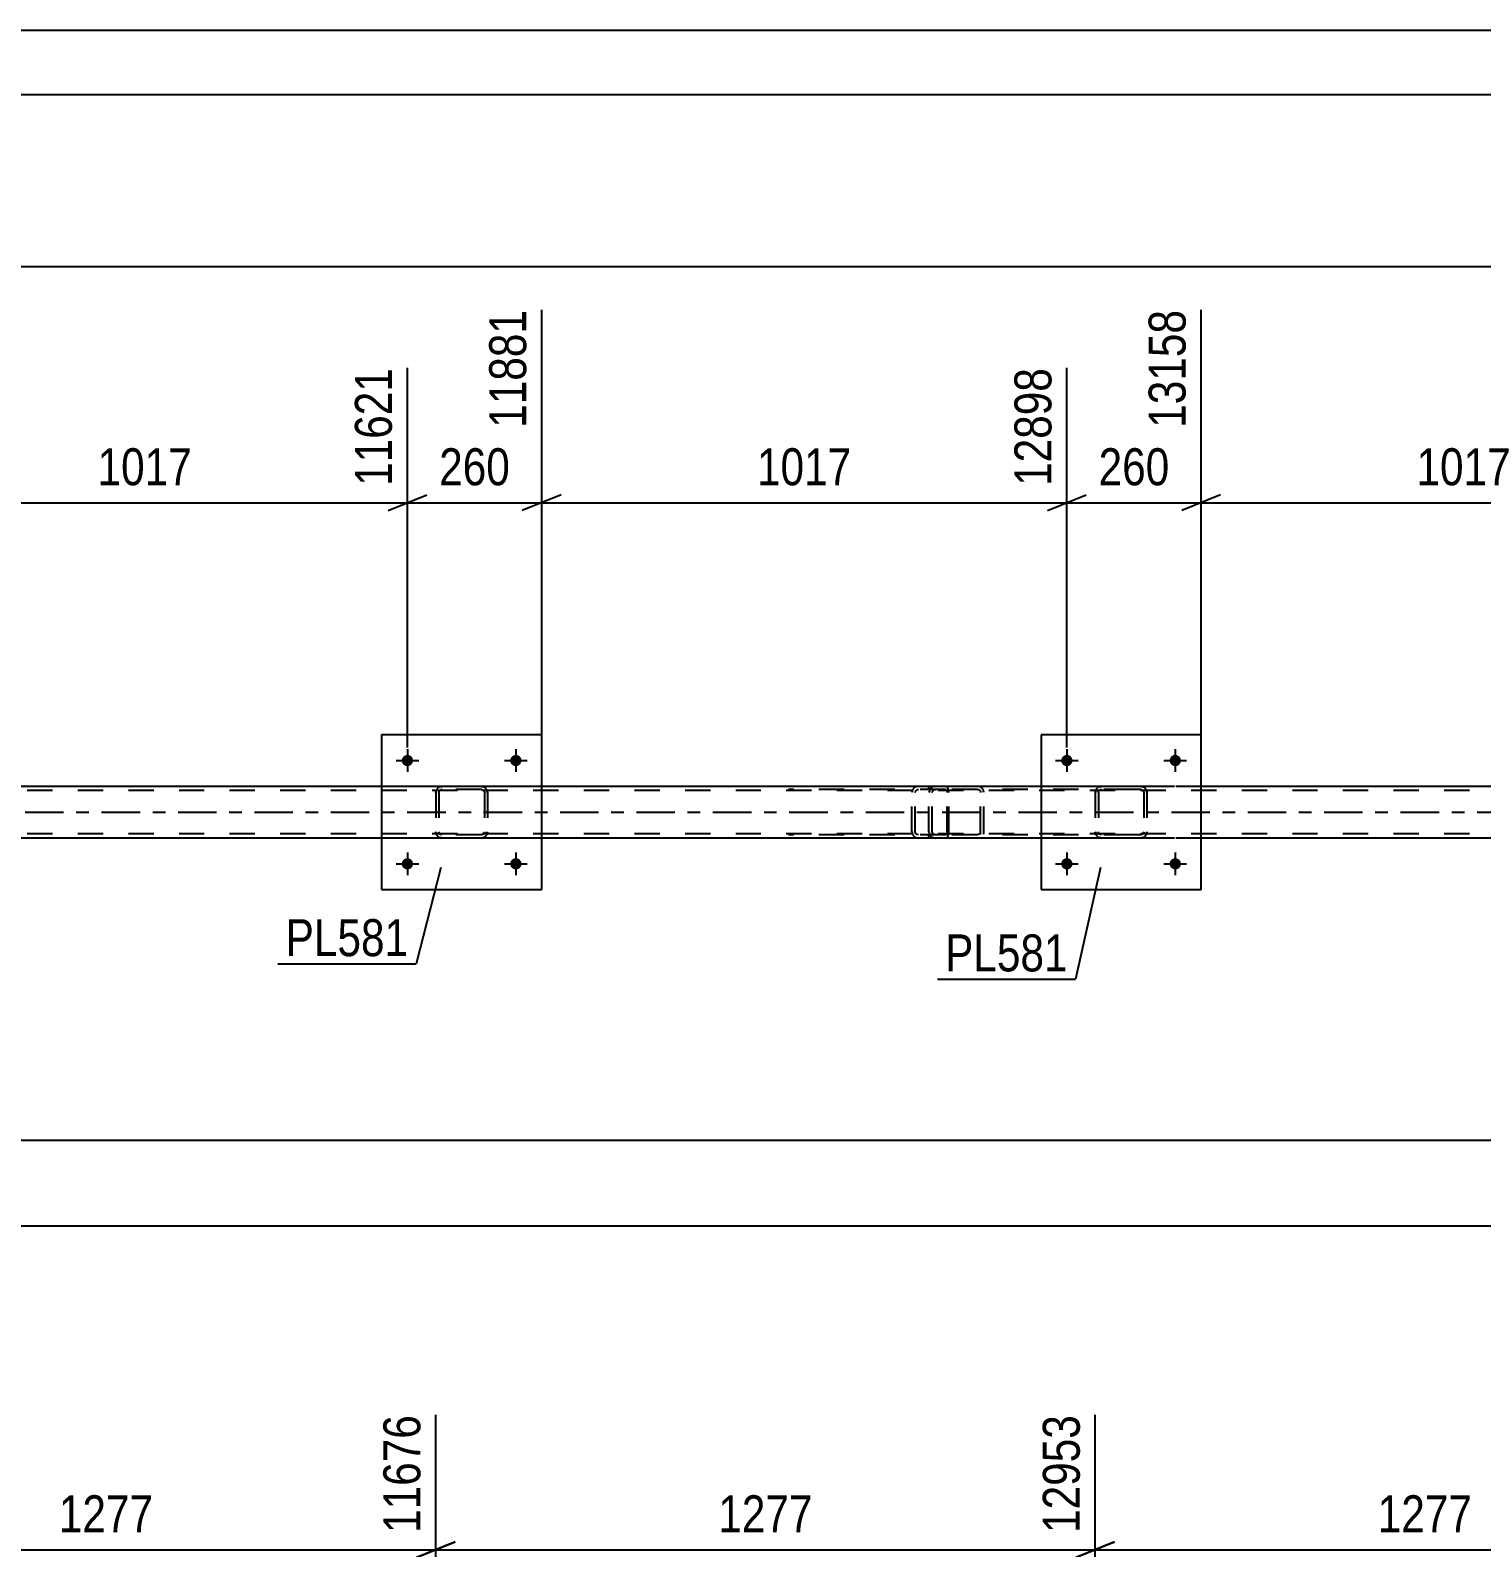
# Model space of a CAD drawing. Header units: millimetres. Extents: x -75 to 766, y -434 to 160.
# Drawn here: x 426.7 to 539.1, y 42.9 to 160.4 of the extents above; entities that cross this region are included whole.
import ezdxf

# ---------------------------------------------------------------- set-up
doc = ezdxf.new("R2010")
doc.units = ezdxf.units.MM
doc.linetypes.add('DXK_LINE_DOT2', pattern=[3.9198, 1.9599, -1.9599])
doc.linetypes.add('DXK_LINE_DOT3', pattern=[5.9187, 2.979, -0.9799, 0.9799, -0.9799])
doc.styles.add('Arial Narrow', font='ARIALN.TTF', dxfattribs={"height": 0.2})

# ---------------------------------------------------------------- blocks, each defined once
blk = doc.blocks.new('Unknown-814185074-1135')
at = {"color": 5, "linetype": 'Continuous'}
for p, q in [((766.44, 160.41), (-74.56, 160.41)), ((761.44, 155.41), (-69.56, 155.41))]:
    blk.add_line(p, q, dxfattribs=at)
blk = doc.blocks.new('Bolt-814185074-2472 - 2456')
at = {"linetype": 'Continuous'}
for points in [[(507.43, 103.86, -1), (506.55, 103.86, -1)], [(515.83, 103.86, -1), (514.95, 103.86, -1)]]:
    blk.add_hatch(color=1, dxfattribs=at).paths.add_polyline_path(points)
at = {"color": 1, "linetype": 'Continuous'}
for p, q in [((506.99, 104.74), (506.99, 102.98)), ((515.39, 104.74), (515.39, 102.98)), ((506.11, 103.86), (507.87, 103.86)), ((514.51, 103.86), (516.27, 103.86))]:
    blk.add_line(p, q, dxfattribs=at)
blk = doc.blocks.new('Bolt-814185074-2473 - 2456')
at = {"linetype": 'Continuous'}
for points in [[(507.43, 95.86, -1), (506.55, 95.86, -1)], [(515.83, 95.86, -1), (514.95, 95.86, -1)]]:
    blk.add_hatch(color=1, dxfattribs=at).paths.add_polyline_path(points)
at = {"color": 1, "linetype": 'Continuous'}
for p, q in [((506.99, 96.74), (506.99, 94.98)), ((515.39, 96.74), (515.39, 94.98)), ((506.11, 95.86), (507.87, 95.86)), ((514.51, 95.86), (516.27, 95.86))]:
    blk.add_line(p, q, dxfattribs=at)
blk = doc.blocks.new('Bolt-814185074-2474 - 2456')
at = {"linetype": 'Continuous'}
for points in [[(456.35, 103.86, -1), (455.47, 103.86, -1)], [(464.75, 103.86, -1), (463.87, 103.86, -1)]]:
    blk.add_hatch(color=1, dxfattribs=at).paths.add_polyline_path(points)
at = {"color": 1, "linetype": 'Continuous'}
for p, q in [((455.91, 104.74), (455.91, 102.98)), ((464.31, 104.74), (464.31, 102.98)), ((455.03, 103.86), (456.79, 103.86)), ((463.43, 103.86), (465.19, 103.86))]:
    blk.add_line(p, q, dxfattribs=at)
blk = doc.blocks.new('Part-814185074-2539 - 2456')
at = {"color": 2, "linetype": 'Continuous'}
for p, q in [((517.39, 105.86), (504.99, 105.86)), ((504.99, 105.86), (504.99, 93.86)), ((517.39, 93.86), (517.39, 105.86)), ((504.99, 93.86), (517.39, 93.86))]:
    blk.add_line(p, q, dxfattribs=at)
blk = doc.blocks.new('Bolt-814185074-2475 - 2456')
at = {"linetype": 'Continuous'}
for points in [[(456.35, 95.86, -1), (455.47, 95.86, -1)], [(464.75, 95.86, -1), (463.87, 95.86, -1)]]:
    blk.add_hatch(color=1, dxfattribs=at).paths.add_polyline_path(points)
at = {"color": 1, "linetype": 'Continuous'}
for p, q in [((455.91, 96.74), (455.91, 94.98)), ((464.31, 96.74), (464.31, 94.98)), ((455.03, 95.86), (456.79, 95.86)), ((463.43, 95.86), (465.19, 95.86))]:
    blk.add_line(p, q, dxfattribs=at)
blk = doc.blocks.new('Part-814185074-2540 - 2456')
at = {"color": 7, "linetype": 'DXK_LINE_DOT2'}
for p, q in [((509.19, 101.38), (509.23, 101.57)), ((509.23, 101.57), (509.19, 101.38)), ((509.19, 101.38), (509.19, 98.34)), ((509.43, 101.38), (509.45, 101.48)), ((509.43, 101.38), (509.43, 98.34)), ((509.45, 101.48), (509.5, 101.55)), ((509.49, 101.83), (509.67, 101.86)), ((509.67, 101.86), (509.49, 101.83)), ((509.5, 101.55), (509.58, 101.61)), ((509.58, 101.61), (509.67, 101.62)), ((512.71, 101.86), (509.67, 101.86)), ((512.71, 101.62), (509.67, 101.62)), ((512.71, 101.86), (512.89, 101.83)), ((512.89, 101.83), (512.71, 101.86)), ((512.71, 101.62), (512.8, 101.61)), ((512.8, 101.61), (512.88, 101.55)), ((512.88, 101.55), (512.93, 101.48)), ((512.93, 101.48), (512.95, 101.38)), ((512.95, 101.38), (512.95, 98.34)), ((513.15, 101.57), (513.19, 101.38)), ((513.19, 101.38), (513.15, 101.57)), ((513.19, 101.38), (513.19, 98.34)), ((509.23, 98.16), (509.19, 98.34)), ((509.19, 98.34), (509.23, 98.16)), ((509.45, 98.25), (509.43, 98.34)), ((509.5, 98.17), (509.45, 98.25)), ((509.67, 97.86), (509.49, 97.9)), ((509.49, 97.9), (509.67, 97.86)), ((509.58, 98.12), (509.5, 98.17)), ((509.67, 98.1), (509.58, 98.12)), ((512.71, 98.1), (509.67, 98.1)), ((512.71, 97.86), (509.67, 97.86)), ((512.8, 98.12), (512.71, 98.1)), ((512.89, 97.9), (512.71, 97.86)), ((512.71, 97.86), (512.89, 97.9)), ((512.88, 98.17), (512.8, 98.12)), ((512.93, 98.25), (512.88, 98.17)), ((512.95, 98.34), (512.93, 98.25)), ((513.19, 98.34), (513.15, 98.16)), ((513.15, 98.16), (513.19, 98.34))]:
    blk.add_line(p, q, dxfattribs=at)
at = {"color": 7, "linetype": 'DXK_LINE_DOT3'}
blk.add_line((511.19, 99.86), (511.19, 99.86), dxfattribs=at)
at = {"color": 7, "linetype": 'DXK_LINE_DOT2'}
for centre, start, end in [((509.67, 101.38), 112.5, 157.5), ((509.67, 101.38), 112.5, 157.5), ((512.71, 101.38), 22.5, 67.5), ((512.71, 101.38), 22.5, 67.5), ((509.67, 98.34), 202.5, 247.5), ((509.67, 98.34), 202.5, 247.5), ((512.71, 98.34), 292.5, 337.5), ((512.71, 98.34), 292.5, 337.5)]:
    blk.add_arc(centre, 0.48, start, end, dxfattribs=at)
blk = doc.blocks.new('Part-814185074-2602 - 2456')
at = {"color": 7, "linetype": 'DXK_LINE_DOT2'}
for p, q in [((640.09, 101.54), (35.67, 101.54)), ((636.85, 101.86), (96.35, 101.86)), ((466.31, 101.86), (453.91, 101.86)), ((517.39, 101.86), (504.99, 101.86)), ((640.09, 98.18), (35.67, 98.18)), ((636.85, 97.86), (96.35, 97.86)), ((466.31, 97.86), (453.91, 97.86)), ((517.39, 97.86), (504.99, 97.86))]:
    blk.add_line(p, q, dxfattribs=at)
at = {"color": 2, "linetype": 'Continuous'}
for p, q in [((453.91, 101.86), (415.23, 101.86)), ((504.99, 101.86), (466.31, 101.86)), ((556.07, 101.86), (517.39, 101.86)), ((453.91, 97.86), (415.23, 97.86)), ((504.99, 97.86), (466.31, 97.86)), ((556.07, 97.86), (517.39, 97.86))]:
    blk.add_line(p, q, dxfattribs=at)
at = {"color": 7, "linetype": 'DXK_LINE_DOT3'}
blk.add_line((35.67, 99.86), (640.09, 99.86), dxfattribs=at)
blk = doc.blocks.new('Part-814185074-2545 - 2456')
at = {"color": 2, "linetype": 'Continuous'}
for p, q in [((466.31, 105.86), (453.91, 105.86)), ((453.91, 105.86), (453.91, 93.86)), ((466.31, 93.86), (466.31, 105.86)), ((453.91, 93.86), (466.31, 93.86))]:
    blk.add_line(p, q, dxfattribs=at)
blk = doc.blocks.new('Part-814185074-2631 - 2456')
at = {"color": 7, "linetype": 'DXK_LINE_DOT2'}
for p, q in [((496.34, 101.52), (496.31, 101.38)), ((496.31, 98.34), (496.31, 101.38)), ((496.35, 101.57), (496.34, 101.52)), ((496.57, 101.38), (496.59, 101.48)), ((496.57, 98.34), (496.57, 101.38)), ((496.59, 101.48), (496.64, 101.55)), ((496.82, 101.86), (496.63, 101.83)), ((496.64, 101.55), (496.72, 101.61)), ((496.72, 101.61), (496.82, 101.62)), ((511.81, 101.86), (496.82, 101.86)), ((511.81, 101.62), (496.82, 101.62)), ((500.25, 101.83), (500.06, 101.86)), ((500.06, 101.62), (500.15, 101.61)), ((500.15, 101.61), (500.24, 101.55)), ((500.24, 101.55), (500.29, 101.48)), ((500.29, 101.48), (500.31, 101.38)), ((500.31, 98.34), (500.31, 101.38)), ((500.54, 101.52), (500.53, 101.57)), ((500.57, 101.38), (500.54, 101.52)), ((500.57, 98.34), (500.57, 101.38)), ((496.31, 98.34), (496.33, 98.26)), ((496.33, 98.26), (496.35, 98.16)), ((496.58, 98.28), (496.57, 98.34)), ((496.59, 98.25), (496.58, 98.28)), ((496.64, 98.17), (496.59, 98.25)), ((496.63, 97.9), (496.82, 97.86)), ((496.72, 98.12), (496.64, 98.17)), ((496.82, 98.1), (496.72, 98.12)), ((511.81, 98.1), (496.82, 98.1)), ((511.81, 97.86), (496.82, 97.86)), ((500.15, 98.12), (500.06, 98.1)), ((500.06, 97.86), (500.25, 97.9)), ((500.24, 98.17), (500.15, 98.12)), ((500.29, 98.25), (500.24, 98.17)), ((500.29, 98.25), (500.3, 98.28)), ((500.3, 98.28), (500.31, 98.34)), ((500.53, 98.16), (500.55, 98.26)), ((500.55, 98.26), (500.57, 98.34))]:
    blk.add_line(p, q, dxfattribs=at)
for centre, start, end in [((496.8, 101.36), 110.7583, 155.68), ((500.08, 101.36), 24.32, 69.2417), ((496.8, 98.36), 204.32, 249.2417)]:
    blk.add_arc(centre, 0.496, start, end, dxfattribs=at)
blk = doc.blocks.new('Part-814185074-2546 - 2456')
at = {"color": 7, "linetype": 'DXK_LINE_DOT2'}
for p, q in [((458.11, 101.38), (458.15, 101.57)), ((458.15, 101.57), (458.11, 101.38)), ((458.11, 101.38), (458.11, 98.34)), ((458.35, 101.38), (458.37, 101.48)), ((458.35, 101.38), (458.35, 98.34)), ((458.37, 101.48), (458.42, 101.55)), ((458.41, 101.83), (458.59, 101.86)), ((458.59, 101.86), (458.41, 101.83)), ((458.42, 101.55), (458.5, 101.61)), ((458.5, 101.61), (458.59, 101.62)), ((461.63, 101.86), (458.59, 101.86)), ((461.63, 101.62), (458.59, 101.62)), ((461.63, 101.86), (461.81, 101.83)), ((461.81, 101.83), (461.63, 101.86)), ((461.63, 101.62), (461.72, 101.61)), ((461.72, 101.61), (461.8, 101.55)), ((461.8, 101.55), (461.85, 101.48)), ((461.85, 101.48), (461.87, 101.38)), ((461.87, 101.38), (461.87, 98.34)), ((462.07, 101.57), (462.11, 101.38)), ((462.11, 101.38), (462.07, 101.57)), ((462.11, 101.38), (462.11, 98.34)), ((458.15, 98.16), (458.11, 98.34)), ((458.11, 98.34), (458.15, 98.16)), ((458.37, 98.25), (458.35, 98.34)), ((458.42, 98.17), (458.37, 98.25)), ((458.59, 97.86), (458.41, 97.9)), ((458.41, 97.9), (458.59, 97.86)), ((458.5, 98.12), (458.42, 98.17)), ((458.59, 98.1), (458.5, 98.12)), ((461.63, 98.1), (458.59, 98.1)), ((461.63, 97.86), (458.59, 97.86)), ((461.72, 98.12), (461.63, 98.1)), ((461.81, 97.9), (461.63, 97.86)), ((461.63, 97.86), (461.81, 97.9)), ((461.8, 98.17), (461.72, 98.12)), ((461.85, 98.25), (461.8, 98.17)), ((461.87, 98.34), (461.85, 98.25)), ((462.11, 98.34), (462.07, 98.16)), ((462.07, 98.16), (462.11, 98.34))]:
    blk.add_line(p, q, dxfattribs=at)
at = {"color": 7, "linetype": 'DXK_LINE_DOT3'}
blk.add_line((460.11, 99.86), (460.11, 99.86), dxfattribs=at)
at = {"color": 7, "linetype": 'DXK_LINE_DOT2'}
for centre, start, end in [((458.59, 101.38), 112.5, 157.5), ((458.59, 101.38), 112.5, 157.5), ((461.63, 101.38), 22.5, 67.5), ((461.63, 101.38), 22.5, 67.5), ((458.59, 98.34), 202.5, 247.5), ((458.59, 98.34), 202.5, 247.5), ((461.63, 98.34), 292.5, 337.5), ((461.63, 98.34), 292.5, 337.5)]:
    blk.add_arc(centre, 0.48, start, end, dxfattribs=at)
blk = doc.blocks.new('Part-814185074-2659 - 2456')
at = {"color": 7, "linetype": 'DXK_LINE_DOT2'}
for p, q in [((497.59, 101.86), (485.43, 101.86)), ((497.59, 101.62), (485.43, 101.62)), ((495.02, 101.52), (494.99, 101.38)), ((494.99, 98.34), (494.99, 101.38)), ((495.03, 101.57), (495.02, 101.52)), ((495.24, 101.38), (495.26, 101.48)), ((495.24, 98.34), (495.24, 101.38)), ((495.26, 101.48), (495.32, 101.55)), ((495.5, 101.86), (495.3, 101.83)), ((495.32, 101.55), (495.4, 101.61)), ((495.4, 101.61), (495.5, 101.62)), ((496.31, 101.62), (496.31, 101.86)), ((497.69, 101.83), (497.59, 101.86)), ((497.59, 101.62), (497.64, 101.61)), ((497.64, 101.61), (497.68, 101.55)), ((497.68, 101.55), (497.71, 101.48)), ((497.78, 101.72), (497.69, 101.83)), ((497.71, 101.48), (497.72, 101.38)), ((497.72, 98.34), (497.72, 101.38)), ((497.84, 101.57), (497.78, 101.72)), ((497.86, 101.38), (497.84, 101.57)), ((497.86, 98.34), (497.86, 101.38)), ((497.59, 98.1), (485.43, 98.1)), ((497.59, 97.86), (485.43, 97.86)), ((494.99, 98.34), (495.01, 98.26)), ((495.01, 98.26), (495.03, 98.16)), ((495.26, 98.28), (495.24, 98.34)), ((495.26, 98.25), (495.26, 98.28)), ((495.32, 98.17), (495.26, 98.25)), ((495.3, 97.9), (495.5, 97.86)), ((495.4, 98.12), (495.32, 98.17)), ((495.5, 98.1), (495.4, 98.12)), ((496.31, 97.86), (496.31, 98.1)), ((497.64, 98.12), (497.59, 98.1)), ((497.59, 97.86), (497.69, 97.9)), ((497.68, 98.17), (497.64, 98.12)), ((497.71, 98.25), (497.68, 98.17)), ((497.69, 97.9), (497.78, 98)), ((497.72, 98.34), (497.71, 98.25)), ((497.78, 98), (497.84, 98.16)), ((497.84, 98.16), (497.86, 98.34))]:
    blk.add_line(p, q, dxfattribs=at)
for centre, start, end in [((495.48, 101.37), 111.1938, 156.1502), ((495.48, 98.36), 203.8498, 248.8062)]:
    blk.add_arc(centre, 0.492, start, end, dxfattribs=at)
blk = doc.blocks.new('StraightDimension-814185074-2803 - 2456')
at = {"color": 7, "linetype": 'Continuous'}
blk.add_line((10.44, 67.82), (640.09, 67.82), dxfattribs=at)
blk = doc.blocks.new('StraightDimension-814185074-2931 - 2456')
at = {"color": 7, "linetype": 'Continuous'}
blk.add_line((9.8, 142.12), (640.73, 142.12), dxfattribs=at)
blk = doc.blocks.new('StraightDimension-814185074-2954 - 2456')
at = {"color": 7, "linetype": 'Continuous'}
blk.add_line((74.73, 74.47), (640.09, 74.47), dxfattribs=at)
blk = doc.blocks.new('StraightDimension-814185074-11574 - 2456')
at = {"color": 7, "linetype": 'Continuous'}
for p, q in [((517.39, 102.86), (517.39, 138.77)), ((558.07, 104.86), (558.07, 134.27)), ((518.89, 124.43), (515.89, 123.23)), ((517.39, 123.83), (558.07, 123.83)), ((556.57, 123.23), (559.57, 124.43))]:
    blk.add_line(p, q, dxfattribs=at)
at = {"color": 0}
blk.add_wipeout([(541.99, 124.58), (541.99, 128.78), (533.47, 128.78), (533.47, 124.58)], dxfattribs=at)
at = {"color": 3, "style": 'Arial Narrow'}
blk.add_text('1017', height=2.863, dxfattribs=at).set_placement((534.07, 125.18))
at = {"color": 0, "linetype": 'Continuous'}
blk.add_wipeout([(557.47, 134.87), (553.27, 134.87), (553.27, 124.53), (557.47, 124.53)], dxfattribs=at)
at = {"color": 3, "linetype": 'Continuous', "style": 'Arial Narrow'}
blk.add_text('14175', height=2.863, rotation=90.0002, dxfattribs=at).set_placement((556.87, 125.13))
blk = doc.blocks.new('StraightDimension-814185074-11575 - 2456')
at = {"color": 7, "linetype": 'Continuous'}
for p, q in [((517.39, 102.86), (517.39, 138.77)), ((506.99, 104.86), (506.99, 134.27)), ((505.49, 123.23), (508.49, 124.43)), ((506.99, 123.83), (517.39, 123.83)), ((518.89, 124.43), (515.89, 123.23))]:
    blk.add_line(p, q, dxfattribs=at)
at = {"color": 0}
blk.add_wipeout([(515.53, 124.58), (515.53, 128.78), (508.85, 128.78), (508.85, 124.58)], dxfattribs=at)
at = {"color": 3, "style": 'Arial Narrow'}
blk.add_text('260', height=2.863, dxfattribs=at).set_placement((509.45, 125.18))
at = {"color": 0, "linetype": 'Continuous'}
blk.add_wipeout([(516.79, 139.37), (512.59, 139.37), (512.59, 129.03), (516.79, 129.03)], dxfattribs=at)
at = {"color": 3, "linetype": 'Continuous', "style": 'Arial Narrow'}
blk.add_text('13158', height=2.863, rotation=90.0002, dxfattribs=at).set_placement((516.19, 129.63))
blk = doc.blocks.new('StraightDimension-814185074-11576 - 2456')
at = {"color": 7, "linetype": 'Continuous'}
for p, q in [((466.31, 102.86), (466.31, 138.77)), ((506.99, 104.86), (506.99, 134.27)), ((467.81, 124.43), (464.81, 123.23)), ((466.31, 123.83), (506.99, 123.83)), ((505.49, 123.23), (508.49, 124.43))]:
    blk.add_line(p, q, dxfattribs=at)
at = {"color": 0}
blk.add_wipeout([(490.91, 124.58), (490.91, 128.78), (482.39, 128.78), (482.39, 124.58)], dxfattribs=at)
at = {"color": 3, "style": 'Arial Narrow'}
blk.add_text('1017', height=2.863, dxfattribs=at).set_placement((482.99, 125.18))
at = {"color": 0, "linetype": 'Continuous'}
blk.add_wipeout([(506.39, 134.87), (502.19, 134.87), (502.19, 124.53), (506.39, 124.53)], dxfattribs=at)
at = {"color": 3, "linetype": 'Continuous', "style": 'Arial Narrow'}
blk.add_text('12898', height=2.863, rotation=90.0002, dxfattribs=at).set_placement((505.79, 125.13))
blk = doc.blocks.new('StraightDimension-814185074-11577 - 2456')
at = {"color": 7, "linetype": 'Continuous'}
for p, q in [((466.31, 102.86), (466.31, 138.77)), ((455.91, 104.86), (455.91, 134.27)), ((454.41, 123.23), (457.41, 124.43)), ((455.91, 123.83), (466.31, 123.83)), ((467.81, 124.43), (464.81, 123.23))]:
    blk.add_line(p, q, dxfattribs=at)
at = {"color": 0}
blk.add_wipeout([(464.45, 124.58), (464.45, 128.78), (457.77, 128.78), (457.77, 124.58)], dxfattribs=at)
at = {"color": 3, "style": 'Arial Narrow'}
blk.add_text('260', height=2.863, dxfattribs=at).set_placement((458.37, 125.18))
at = {"color": 0, "linetype": 'Continuous'}
blk.add_wipeout([(465.71, 139.37), (461.51, 139.37), (461.51, 129.03), (465.71, 129.03)], dxfattribs=at)
at = {"color": 3, "linetype": 'Continuous', "style": 'Arial Narrow'}
blk.add_text('11881', height=2.863, rotation=90.0002, dxfattribs=at).set_placement((465.11, 129.63))
blk = doc.blocks.new('StraightDimension-814185074-11578 - 2456')
at = {"color": 7, "linetype": 'Continuous'}
for p, q in [((415.23, 102.86), (415.23, 138.77)), ((455.91, 104.86), (455.91, 134.27)), ((416.73, 124.43), (413.73, 123.23)), ((415.23, 123.83), (455.91, 123.83)), ((454.41, 123.23), (457.41, 124.43))]:
    blk.add_line(p, q, dxfattribs=at)
at = {"color": 0}
blk.add_wipeout([(439.83, 124.58), (439.83, 128.78), (431.31, 128.78), (431.31, 124.58)], dxfattribs=at)
at = {"color": 3, "style": 'Arial Narrow'}
blk.add_text('1017', height=2.863, dxfattribs=at).set_placement((431.91, 125.18))
at = {"color": 0, "linetype": 'Continuous'}
blk.add_wipeout([(455.31, 134.87), (451.11, 134.87), (451.11, 124.53), (455.31, 124.53)], dxfattribs=at)
at = {"color": 3, "linetype": 'Continuous', "style": 'Arial Narrow'}
blk.add_text('11621', height=2.863, rotation=90.0002, dxfattribs=at).set_placement((454.71, 125.13))
blk = doc.blocks.new('StraightDimension-814185074-10515 - 3452')
at = {"color": 7, "linetype": 'Continuous'}
for p, q in [((458.11, 10.84), (458.11, 53.18)), ((509.19, 10.84), (509.19, 53.18)), ((459.61, 43.34), (456.61, 42.14)), ((458.11, 42.74), (509.19, 42.74)), ((507.69, 42.14), (510.69, 43.34))]:
    blk.add_line(p, q, dxfattribs=at)
at = {"color": 0}
blk.add_wipeout([(487.91, 43.49), (487.91, 47.69), (479.39, 47.69), (479.39, 43.49)], dxfattribs=at)
at = {"color": 3, "style": 'Arial Narrow'}
blk.add_text('1277', height=2.863, dxfattribs=at).set_placement((479.99, 44.09))
at = {"color": 0, "linetype": 'Continuous'}
blk.add_wipeout([(508.59, 53.78), (504.39, 53.78), (504.39, 43.44), (508.59, 43.44)], dxfattribs=at)
at = {"color": 3, "linetype": 'Continuous', "style": 'Arial Narrow'}
blk.add_text('12953', height=2.863, rotation=90.0002, dxfattribs=at).set_placement((507.99, 44.04))
blk = doc.blocks.new('StraightDimension-814185074-10514 - 3452')
at = {"color": 7, "linetype": 'Continuous'}
for p, q in [((509.19, 10.84), (509.19, 53.18)), ((560.27, 10.84), (560.27, 53.18)), ((510.69, 43.34), (507.69, 42.14)), ((509.19, 42.74), (560.27, 42.74)), ((558.77, 42.14), (561.77, 43.34))]:
    blk.add_line(p, q, dxfattribs=at)
at = {"color": 0}
blk.add_wipeout([(538.99, 43.49), (538.99, 47.69), (530.47, 47.69), (530.47, 43.49)], dxfattribs=at)
at = {"color": 3, "style": 'Arial Narrow'}
blk.add_text('1277', height=2.863, dxfattribs=at).set_placement((531.07, 44.09))
at = {"color": 0, "linetype": 'Continuous'}
blk.add_wipeout([(559.67, 53.78), (555.47, 53.78), (555.47, 43.44), (559.67, 43.44)], dxfattribs=at)
at = {"color": 3, "linetype": 'Continuous', "style": 'Arial Narrow'}
blk.add_text('14230', height=2.863, rotation=90.0002, dxfattribs=at).set_placement((559.07, 44.04))
blk = doc.blocks.new('StraightDimension-814185074-10516 - 3452')
at = {"color": 7, "linetype": 'Continuous'}
for p, q in [((407.03, 10.84), (407.03, 53.18)), ((458.11, 10.84), (458.11, 53.18)), ((408.53, 43.34), (405.53, 42.14)), ((407.03, 42.74), (458.11, 42.74)), ((456.61, 42.14), (459.61, 43.34))]:
    blk.add_line(p, q, dxfattribs=at)
at = {"color": 0}
blk.add_wipeout([(436.83, 43.49), (436.83, 47.69), (428.31, 47.69), (428.31, 43.49)], dxfattribs=at)
at = {"color": 3, "style": 'Arial Narrow'}
blk.add_text('1277', height=2.863, dxfattribs=at).set_placement((428.91, 44.09))
at = {"color": 0, "linetype": 'Continuous'}
blk.add_wipeout([(457.51, 53.78), (453.31, 53.78), (453.31, 43.44), (457.51, 43.44)], dxfattribs=at)
at = {"color": 3, "linetype": 'Continuous', "style": 'Arial Narrow'}
blk.add_text('11676', height=2.863, rotation=90.0002, dxfattribs=at).set_placement((456.91, 44.04))
blk = doc.blocks.new('Mark-814185074-2535 - 2456')
at = {"color": 30, "linetype": 'Continuous'}
for p in [(509.59, 95.58), (496.96, 86.93)]:
    blk.add_line(p, (507.66, 86.93), dxfattribs=at)
at = {"color": 0}
blk.add_wipeout([(507.06, 87.53), (507.06, 90.53), (497.56, 90.53), (497.56, 87.53)], dxfattribs=at)
blk.add_wipeout([(507.06, 87.53), (507.06, 90.53), (497.56, 90.53), (497.56, 87.53)], dxfattribs=at)
at = {"color": 3, "style": 'Arial Narrow'}
blk.add_text('PL581', height=2.863, dxfattribs=at).set_placement((497.56, 87.53))
blk = doc.blocks.new('Mark-814185074-2541 - 2456')
at = {"color": 30, "linetype": 'Continuous'}
for p in [(458.51, 95.58), (445.88, 88.11)]:
    blk.add_line(p, (456.58, 88.11), dxfattribs=at)
at = {"color": 0}
blk.add_wipeout([(455.98, 88.71), (455.98, 91.71), (446.48, 91.71), (446.48, 88.71)], dxfattribs=at)
blk.add_wipeout([(455.98, 88.71), (455.98, 91.71), (446.48, 91.71), (446.48, 88.71)], dxfattribs=at)
at = {"color": 3, "style": 'Arial Narrow'}
blk.add_text('PL581', height=2.863, dxfattribs=at).set_placement((446.48, 88.71))

msp = doc.modelspace()

# ---------------------------------------------------------------- block references
for name in ['Unknown-814185074-1135', 'Part-814185074-2545 - 2456', 'Part-814185074-2539 - 2456', 'Bolt-814185074-2474 - 2456', 'Bolt-814185074-2472 - 2456', 'Part-814185074-2602 - 2456', 'Part-814185074-2546 - 2456', 'Part-814185074-2659 - 2456', 'Part-814185074-2631 - 2456', 'Part-814185074-2540 - 2456', 'Bolt-814185074-2475 - 2456', 'Bolt-814185074-2473 - 2456']:
    msp.add_blockref(name, (0, 0))

# ---------------------------------------------------------------- next in the draw order: block references
for name in ['StraightDimension-814185074-2931 - 2456', 'StraightDimension-814185074-2803 - 2456', 'StraightDimension-814185074-10515 - 3452']:
    msp.add_blockref(name, (0, 0))

# ---------------------------------------------------------------- next in the draw order: block references
for name in ['StraightDimension-814185074-11574 - 2456', 'StraightDimension-814185074-2954 - 2456', 'StraightDimension-814185074-10516 - 3452', 'StraightDimension-814185074-10514 - 3452']:
    msp.add_blockref(name, (0, 0))

# ---------------------------------------------------------------- next in the draw order: block references
for name in ['StraightDimension-814185074-11575 - 2456', 'Mark-814185074-2541 - 2456', 'Mark-814185074-2535 - 2456']:
    msp.add_blockref(name, (0, 0))

# ---------------------------------------------------------------- next in the draw order: block references
msp.add_blockref('StraightDimension-814185074-11576 - 2456', (0, 0))

# ---------------------------------------------------------------- next in the draw order: block references
msp.add_blockref('StraightDimension-814185074-11577 - 2456', (0, 0))

# ---------------------------------------------------------------- next in the draw order: block references
msp.add_blockref('StraightDimension-814185074-11578 - 2456', (0, 0))

doc.saveas('drawing.dxf')
